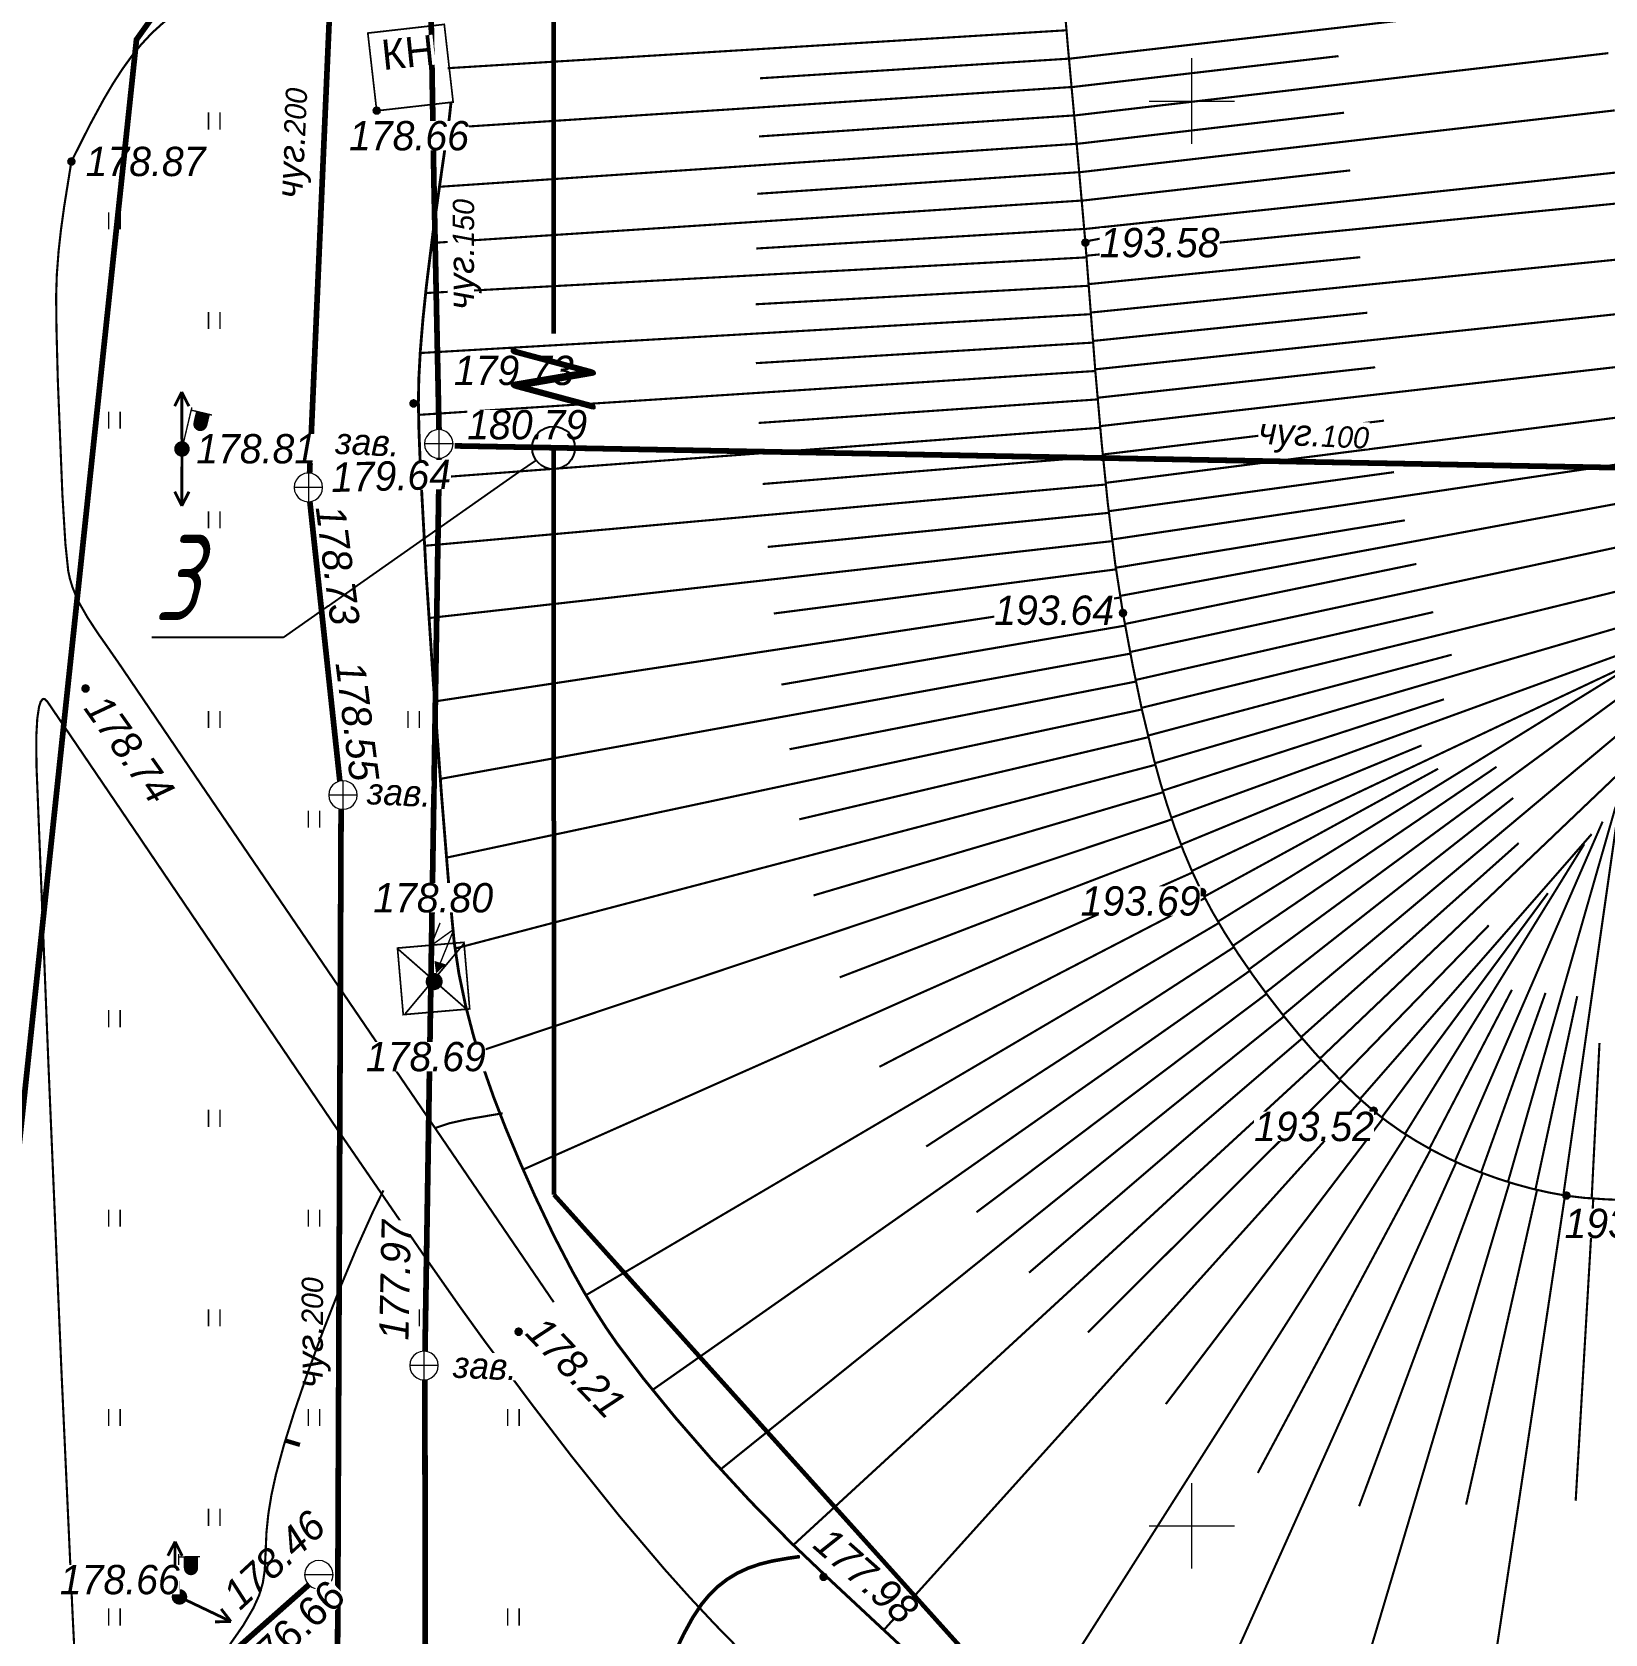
# Model space of a CAD drawing. Header units: millimetres. Extents: x 6735 to 13224, y -12144 to -9633.
# Drawn here: x 10979.7 to 11034.9, y -9849.9 to -9793.6 of the extents above; entities that cross this region are included whole.
import ezdxf
from ezdxf import colors
from ezdxf.entities.mleader import LeaderData, LeaderLine
from ezdxf.enums import TextEntityAlignment as Align
from ezdxf.math import Vec2, Vec3

# ---------------------------------------------------------------- set-up
doc = ezdxf.new("R2010")
doc.units = ezdxf.units.MM
doc.set_wipeout_variables(frame=1)
for name, pattern in [('Cплошная', [0]), ('Cплошная_0.50', [0]), ('Штриховая 1.5-1.5_0.50', [1.5, 0.75, -0.75])]:
    doc.linetypes.add(name, pattern=pattern)
for name, color, linetype, lineweight in [('КаБель силовой (Вновь)', 1, 'Continuous', 60), ('Линия выноска', 137, 'Continuous', 25), ('Строительный', 251, 'Continuous', 13), ('Строительный @ 1', 251, 'Continuous', 13)]:
    doc.layers.add(name, color=color, linetype=linetype, lineweight=lineweight)
doc.styles.add('Simplex', font='simplex.shx', dxfattribs={"width": 0.7, "oblique": 15})
doc.styles.get("Standard").update_dxf_attribs({"font": 'arial.ttf'})
doc.styles.add('БСАМ курсив малоконтрасный (Бм-431)', font='')
doc.styles.get('БСАМ курсив малоконтрасный (Бм-431)').set_extended_font_data('Bm431', italic=True)
doc.linetypes.add('Водопр', pattern='A,5,-1,["В",БСАМ курсив малоконтрасный (Бм-431),S=2,R=0,X=-1.2,Y=-1],-1,10,-2,10,-2,5', length=36)
doc.linetypes.add('Канализ', pattern='A,5,-1,["К",БСАМ курсив малоконтрасный (Бм-431),S=2,R=0,X=-1,Y=-1],-1,10,-2,10,-2,5', length=36)
doc.linetypes.add('КОНТУР', pattern='A,0,-0.5,[133,ltypeshp.shx,S=0.05,R=0,X=-0.5,Y=0],-0.5', length=1)

# ---------------------------------------------------------------- blocks, each defined once
blk = doc.blocks.new('2011 - 401 трава')
at = {"color": 7, "linetype": 'Continuous', "lineweight": 0, "const_width": 0.1, "flags": 128}
for points in [[(0, 0), (0, 1.2)], [(0.8, 0), (0.8, 1.2)]]:
    blk.add_lwpolyline(points, dxfattribs=at)
blk = doc.blocks.new('4031 - 114.4 ЛЭП низкого напряжения')
at = {"color": 7, "linetype": 'Continuous', "lineweight": 0, "const_width": 0.2, "flags": 128}
for points in [[(0.5, 0), (4, 0)], [(4, 0), (3, 0.5)], [(3, -0.5), (4, 0)]]:
    blk.add_lwpolyline(points, dxfattribs=at)
blk = doc.blocks.new('4031 - 114.4 ЛЭП низкого напряжения_MIRROR')
at = {"color": 7, "linetype": 'Continuous', "lineweight": 0, "const_width": 0.2, "flags": 128}
for points in [[(-4, 0), (-3, 0.5)], [(-3, -0.5), (-4, 0)], [(-0.5, 0), (-4, 0)]]:
    blk.add_lwpolyline(points, dxfattribs=at)
blk = doc.blocks.new('33 - 110.1.1 фонарь на жб столб')
at = {"true_color": 0xffffff}
for points in [[(1.3, 2.8), (0.4, 2.8), (0.4, 2), (0.46028, 1.775), (0.625, 1.6103), (0.85, 1.55), (1.075, 1.6103), (1.2397, 1.775), (1.3, 2)], [(0, 0.5), (-0.25, 0.43302), (-0.43302, 0.25002), (-0.5, 0.00002), (-0.43302, -0.24998), (-0.25, -0.433), (-0.00002, -0.5), (0.24998, -0.433), (0.433, -0.25), (0.5, 0), (0.433, 0.25), (0.25, 0.43302)]]:
    blk.add_hatch(color=7, dxfattribs=at).paths.add_polyline_path(points)
at = {"color": 7, "linetype": 'Continuous', "lineweight": 0, "const_width": 0.1, "flags": 128}
for points in [[(0, 0.5), (0, 3)], [(0, 2.8), (1.5, 2.8)], [(0.4, 2.8), (0.4, 2)], [(1.3, 2.8), (1.3, 2)], [(1.3, 2), (1.265746, 1.827792), (1.168198, 1.681802), (1.022208, 1.584254), (0.85, 1.55), (0.677792, 1.584254), (0.531802, 1.681802), (0.434254, 1.827792), (0.4, 2)]]:
    blk.add_lwpolyline(points, dxfattribs=at)
at = {"color": 7, "linetype": 'Continuous', "lineweight": 0, "true_color": 0xffffff, "const_width": 0.02, "flags": 128}
for points in [[(1.3, 2.8), (0.4, 2.8), (0.4, 2), (0.460289, 1.775), (0.625, 1.610289), (0.85, 1.55), (1.075, 1.610289), (1.239711, 1.775), (1.3, 2), (1.3, 2.8)], [(0, 0.5), (-0.25, 0.433013), (-0.433013, 0.25), (-0.5, 0), (-0.433013, -0.25), (-0.25, -0.433013), (0, -0.5), (0.25, -0.433013), (0.433013, -0.25), (0.5, 0), (0.433013, 0.25), (0.25, 0.433013), (0, 0.5)]]:
    blk.add_lwpolyline(points, close=True, dxfattribs=at)
at = {"color": 7, "linetype": 'Continuous', "lineweight": 0, "const_width": 0.1, "flags": 128}
for points in [[(0, 0.5), (0.191342, 0.46194), (0.353553, 0.353553), (0.46194, 0.191342), (0.5, 0), (0.46194, -0.191342), (0.353553, -0.353553), (0.191342, -0.46194), (0, -0.5), (-0.191342, -0.46194), (-0.353553, -0.353553), (-0.46194, -0.191342), (-0.5, 0), (-0.46194, 0.191342), (-0.353553, 0.353553), (-0.191342, 0.46194), (0, 0.5)], [(0.086189, -0.05071), (0.096802, 0.025087), (0.05071, 0.086189), (-0.025087, 0.096802), (-0.086189, 0.05071), (-0.096802, -0.025087), (-0.05071, -0.086189), (0.025087, -0.096802), (0.086189, -0.05071)]]:
    blk.add_lwpolyline(points, close=True, dxfattribs=at)
blk = doc.blocks.new('29 - 109.1.2 молниеводы на столбах метал')
for points in [[(0.5, 1.35), (-0.3, 1.4), (0, 0.6)], [(-0.00002, 0.6), (-0.27884, 0.53128), (-0.4938, 0.34084), (-0.59564, 0.07234), (-0.56102, -0.21276), (-0.39788, -0.4491), (-0.1436, -0.58256), (0.14358, -0.58256), (0.39786, -0.4491), (0.561, -0.21276), (0.59562, 0.07234), (0.49378, 0.34084), (0.27882, 0.53128)]]:
    blk.add_hatch(color=7).paths.add_polyline_path(points)
at = {"color": 7, "linetype": 'Continuous', "lineweight": 0, "const_width": 0.1, "flags": 128}
for points in [[(-0.8, 2.4), (-0.55, 4.1)], [(0.5, 3.9), (-0.8, 2.4)], [(0.117261, 1.373921), (0.5, 3.9)]]:
    blk.add_lwpolyline(points, dxfattribs=at)
at = {"color": 7, "linetype": 'Continuous', "lineweight": 0, "const_width": 0.02, "flags": 128}
for points in [[(0.5, 1.35), (-0.3, 1.4), (0, 0.6), (0.5, 1.35)], [(0, 0.6), (-0.278834, 0.531274), (-0.49379, 0.340839), (-0.595625, 0.072322), (-0.56101, -0.212763), (-0.397874, -0.449106), (-0.143589, -0.582565), (0.143589, -0.582565), (0.397874, -0.449106), (0.56101, -0.212763), (0.595625, 0.072322), (0.49379, 0.340839), (0.278834, 0.531274), (0, 0.6)]]:
    blk.add_lwpolyline(points, close=True, dxfattribs=at)
blk = doc.blocks.new('118 - 330 отм высот')
blk.add_hatch(color=7).paths.add_polyline_path([(0.098, 0.12), (0.002, 0.155), (-0.095, 0.121), (-0.146, 0.032), (-0.129, -0.069), (-0.05, -0.135), (0.052, -0.136), (0.131, -0.07), (0.149, 0.031)])
at = {"color": 7, "linetype": 'Continuous', "lineweight": 0, "const_width": 0.01, "flags": 128}
blk.add_lwpolyline([(0.098, 0.12), (0.002, 0.155), (-0.095, 0.121), (-0.146, 0.032), (-0.129, -0.069), (-0.05, -0.135), (0.052, -0.136), (0.131, -0.07), (0.149, 0.031), (0.098, 0.12)], close=True, dxfattribs=at)
blk = doc.blocks.new('Крест')
at = {"color": 0, "linetype": 'Continuous', "lineweight": 0, "flags": 128}
for points in [[(0, -1), (0, 1)], [(-1, 0), (1, 0)]]:
    blk.add_lwpolyline(points, dxfattribs=at)
blk = doc.blocks.new('Люк Водопровод')
at = {"color": 0, "linetype": 'Continuous', "lineweight": -2}
blk.add_wipeout([(0.502, 0.001), (0.485, 0.131), (0.435, 0.251), (0.356, 0.355), (0.252, 0.434), (0.132, 0.484), (0.002, 0.501), (-0.127, 0.484), (-0.248, 0.434), (-0.351, 0.355), (-0.431, 0.251), (-0.48, 0.131), (-0.498, 0.001), (-0.48, -0.128), (-0.431, -0.249), (-0.351, -0.352), (-0.248, -0.432), (-0.127, -0.482), (0.002, -0.499), (0.132, -0.482), (0.252, -0.432), (0.356, -0.352), (0.435, -0.249), (0.485, -0.128)], dxfattribs=at)
blk.add_line((0.502, 0.001), (-0.498, 0.001), dxfattribs=at)
at = {"color": 0, "linetype": 'Continuous', "lineweight": -2, "flags": 128}
blk.add_lwpolyline([(0.502, 0.001), (0.485, 0.131), (0.435, 0.251), (0.356, 0.355), (0.252, 0.434), (0.132, 0.484), (0.002, 0.501), (-0.127, 0.484), (-0.248, 0.434), (-0.351, 0.355), (-0.431, 0.251), (-0.48, 0.131), (-0.498, 0.001), (-0.48, -0.128), (-0.431, -0.249), (-0.351, -0.352), (-0.248, -0.432), (-0.127, -0.482), (0.002, -0.499), (0.132, -0.482), (0.252, -0.432), (0.356, -0.352), (0.435, -0.249), (0.485, -0.128)], close=True, dxfattribs=at)
blk = doc.blocks.new('Люк Канализация')
at = {"color": 0, "linetype": 'Continuous', "lineweight": -2}
blk.add_wipeout([(0.498, -0.001), (0.48, 0.128), (0.431, 0.249), (0.351, 0.352), (0.248, 0.432), (0.127, 0.482), (-0.002, 0.499), (-0.132, 0.482), (-0.252, 0.432), (-0.356, 0.352), (-0.435, 0.249), (-0.485, 0.128), (-0.502, -0.001), (-0.485, -0.131), (-0.435, -0.251), (-0.356, -0.355), (-0.252, -0.434), (-0.132, -0.484), (-0.002, -0.501), (0.127, -0.484), (0.248, -0.434), (0.351, -0.355), (0.431, -0.251), (0.48, -0.131)], dxfattribs=at)
for p, q in [((-0.002, 0.499), (-0.002, -0.501)), ((0.498, -0.001), (-0.502, -0.001))]:
    blk.add_line(p, q, dxfattribs=at)
at = {"color": 0, "linetype": 'Continuous', "lineweight": -2, "flags": 128}
blk.add_lwpolyline([(0.498, -0.001), (0.48, 0.128), (0.431, 0.249), (0.351, 0.352), (0.248, 0.432), (0.127, 0.482), (-0.002, 0.499), (-0.132, 0.482), (-0.252, 0.432), (-0.356, 0.352), (-0.435, 0.249), (-0.485, 0.128), (-0.502, -0.001), (-0.485, -0.131), (-0.435, -0.251), (-0.356, -0.355), (-0.252, -0.434), (-0.132, -0.484), (-0.002, -0.501), (0.127, -0.484), (0.248, -0.434), (0.351, -0.355), (0.431, -0.251), (0.48, -0.131)], close=True, dxfattribs=at)
blk = doc.blocks.new('_DotBlank')
at = {"color": 0, "linetype": 'ByBlock', "lineweight": -2}
blk.add_line((-0.5, 0), (-1, 0), dxfattribs=at)
blk.add_circle((0, 0), 0.5, dxfattribs=at)

msp = doc.modelspace()

# ---------------------------------------------------------------- linework, layer by layer
at = {"layer": 'КаБель силовой (Вновь)'}
msp.add_line((10997.98442, -9773.22212), (10997.98442, -9804.22212), dxfattribs=at)
at = {"layer": 'Строительный', "linetype": 'Канализ', "const_width": 0.2, "flags": 128}
for points in [[(10990.56732, -9863.77001), (10990.39039, -9854.46195), (10990.53151, -9820.35648), (10989.39686, -9809.77575), (10990.85754, -9776.04321), (10990.18316, -9731.20146), (10990.75974, -9703.13613)], [(10993.50868, -9863.78536), (10993.46715, -9840.33891), (10993.97918, -9808.24951), (10993.78708, -9798.97768), (10993.01342, -9752.90366), (10992.98442, -9703.6535)]]:
    msp.add_lwpolyline(points, dxfattribs=at)
at = {"layer": 'Строительный', "color": 7, "linetype": 'Cплошная_0.50', "lineweight": 0, "flags": 128}
for points, const_width in [([(11016.63881, -9800.99473), (11016.64217, -9801.0393), (11016.65548, -9801.21692), (11016.99574, -9805.5997), (11017.21239, -9808.06116), (11017.42501, -9810.154), (11017.68768, -9812.29715), (11017.95958, -9814.03787), (11018.30452, -9815.88365), (11018.62507, -9817.42279), (11019.05293, -9819.19389), (11019.27658, -9820.00208), (11019.50871, -9820.76611), (11019.79223, -9821.60793), (11020.09005, -9822.3979), (11020.4032, -9823.13878), (11020.73242, -9823.83231), (11021.10075, -9824.52341), (11021.52461, -9825.24418), (11022.00042, -9825.9885), (11022.52287, -9826.74801), (11023.03458, -9827.44603), (11023.57277, -9828.13937), (11024.12956, -9828.81785), (11024.69512, -9829.46948), (11025.23858, -9830.06068), (11025.76977, -9830.60407), (11026.27819, -9831.08891), (11026.75378, -9831.50562), (11027.21879, -9831.87205), (11027.7155, -9832.22319), (11028.24147, -9832.55735), (11028.79386, -9832.87271), (11029.34937, -9833.15768), (11029.92332, -9833.42177), (11030.51225, -9833.66339), (11031.11238, -9833.88097), (11031.71284, -9834.07106), (11032.31641, -9834.23501), (11032.9191, -9834.37172), (11033.51689, -9834.48029), (11034.13675, -9834.5549), (11034.92445, -9834.60857), (11035.88348, -9834.64155), (11037.02279, -9834.65417), (11038.99859, -9834.63724), (11041.60608, -9834.5764), (11042.45825, -9834.55248), (11045.51524, -9834.48227), (11048.50324, -9834.43271), (11049.96498, -9834.39779), (11051.49105, -9834.36141), (11054.47909, -9834.31281), (11059.55221, -9834.30481), (11060.78344, -9834.30503), (11066.79511, -9834.30322), (11073.208, -9834.27431), (11074.58142, -9834.25987), (11078.20692, -9834.21903), (11083.2054, -9834.1275), (11085.79655, -9834.04925), (11088.19989, -9833.94979), (11093.97711, -9833.65152), (11097.29386, -9833.45005), (11100.09024, -9833.25089), (11102.79388, -9833.01092), (11103.84175, -9832.89304), (11104.68547, -9832.77674), (11106.30681, -9832.48462), (11107.93607, -9832.11281), (11109.55926, -9831.66334), (11111.13088, -9831.14761), (11111.90912, -9830.85985), (11112.66353, -9830.55809), (11113.39116, -9830.2435), (11114.08938, -9829.91723), (11114.79309, -9829.56275), (11115.50898, -9829.17745), (11116.22782, -9828.7663), (11116.94054, -9828.33448), (11117.66019, -9827.87293), (11118.35527, -9827.40063), (11119.01781, -9826.92301), (11119.64119, -9826.44485), (11120.25894, -9825.93709), (11120.81958, -9825.43836), (11121.31854, -9824.95274), (11121.75253, -9824.48344), (11122.13496, -9824.01228), (11122.5002, -9823.4971), (11122.84936, -9822.93638), (11123.18401, -9822.3276), (11123.4558, -9821.77545), (11123.72031, -9821.18346), (11123.97955, -9820.54717), (11124.23721, -9819.85754), (11124.61569, -9818.74393), (11125.06154, -9817.31261), (11125.45459, -9815.89349), (11125.8784, -9814.13183), (11126.29929, -9812.17187), (11126.69374, -9810.12718), (11127.05277, -9808.02648), (11127.33383, -9806.09754), (11127.57481, -9803.96396), (11127.85043, -9800.97563), (11128.35359, -9794.59317), (11128.57292, -9791.60384), (11128.75706, -9789.09749), (11128.89408, -9787.44355), (11129.1192, -9785.02595), (11129.18573, -9784.3252), (11129.4356, -9781.5545), (11129.58131, -9779.55047), (11129.6358, -9778.42456), (11129.6541, -9777.47865), (11129.63647, -9776.69827), (11129.58274, -9776.07697), (11129.48409, -9775.49696), (11129.33986, -9774.90312), (11129.15064, -9774.29781), (11128.91735, -9773.68401), (11128.6639, -9773.11264), (11128.37538, -9772.54011), (11128.05358, -9771.96997), (11127.70089, -9771.40646), (11127.34358, -9770.88668), (11126.96446, -9770.38115), (11126.56691, -9769.89439), (11126.15493, -9769.4313), (11125.74438, -9769.01608), (11125.28816, -9768.60495), (11124.78633, -9768.19796), (11124.23894, -9767.79515), (11123.71819, -9767.44326), (11123.16198, -9767.09463), (11122.57026, -9766.74923), (11121.94285, -9766.40695), (11120.79276, -9765.83142), (11119.53392, -9765.26216), (11118.01783, -9764.63498), (11116.38431, -9764.00651), (11114.27561, -9763.26122), (11112.27855, -9762.63067), (11111.13076, -9762.30772), (11110.04944, -9762.03555), (11109.03906, -9761.81527), (11108.10244, -9761.64748), (11107.1285, -9761.51351), (11106.00395, -9761.39433), (11104.72288, -9761.28931), (11103.27371, -9761.1975), (11100.64285, -9761.0782), (11097.34877, -9760.97883), (11094.54995, -9760.91427), (11091.42146, -9760.84074), (11088.39611, -9760.77362), (11084.6591, -9760.71397), (11076.55323, -9760.63208), (11068.68395, -9760.59854), (11060.97946, -9760.60732), (11053.27494, -9760.66417), (11049.7663, -9760.71937), (11047.0109, -9760.79028), (11045.17435, -9760.84837), (11041.67495, -9760.96465), (11038.75473, -9761.09683), (11036.34349, -9761.25587), (11035.0258, -9761.3733), (11033.84087, -9761.50582), (11032.78047, -9761.65435), (11031.84017, -9761.81953), (11031.39078, -9761.90782), (11029.35836, -9762.31757), (11027.85557, -9762.65797), (11026.74027, -9762.9485), (11025.73077, -9763.25123), (11024.80724, -9763.57215), (11023.96138, -9763.91421), (11023.02386, -9764.3648), (11022.59329, -9764.60427), (11022.18741, -9764.85361), (11021.80567, -9765.11315), (11021.44787, -9765.38307), (11021.11371, -9765.66357), (11020.80299, -9765.95484), (11020.17778, -9766.63326), (11019.55331, -9767.42654), (11018.93763, -9768.3245), (11018.33996, -9769.31369), (11017.78578, -9770.34679), (11017.26645, -9771.43453), (11016.79049, -9772.55906), (11016.36567, -9773.70204), (11015.98749, -9774.88343), (11015.67709, -9776.04658), (11015.439, -9777.17433), (11015.27622, -9778.25254), (11015.22652, -9778.78571), (11015.19291, -9779.41138), (11015.17396, -9780.94092), (11015.2193, -9782.84323), (11015.32911, -9785.12531), (11015.60294, -9789.12206), (11016.02888, -9794.16683), (11016.28193, -9796.94322), (11016.63749, -9800.9774)], 0.075), ([(11020.42677, -9766.34919), (11019.89508, -9766.97801), (11019.36651, -9767.68658), (11018.84623, -9768.46801), (11018.33996, -9769.31369), (11017.78578, -9770.34679), (11017.26645, -9771.43453), (11016.79049, -9772.55906), (11016.36567, -9773.70204), (11015.98749, -9774.88343), (11015.67709, -9776.04658), (11015.439, -9777.17433), (11015.27622, -9778.25254), (11015.22652, -9778.78571), (11015.19291, -9779.41138), (11015.17396, -9780.94092), (11015.2193, -9782.84323), (11015.32911, -9785.12531), (11015.60294, -9789.12206), (11016.02888, -9794.16683), (11016.28193, -9796.94322), (11016.64217, -9801.0393), (11016.65548, -9801.21692), (11016.99574, -9805.5997), (11017.21239, -9808.06116), (11017.42501, -9810.154), (11017.68768, -9812.29715), (11017.95958, -9814.03787), (11018.30452, -9815.88365), (11018.62507, -9817.42279), (11019.05293, -9819.19389), (11019.27658, -9820.00208), (11019.50871, -9820.76611), (11019.79223, -9821.60793), (11020.09005, -9822.3979), (11020.4032, -9823.13878), (11020.73242, -9823.83231), (11021.10075, -9824.52341), (11021.52461, -9825.24418), (11022.00042, -9825.9885), (11022.52287, -9826.74801), (11023.03458, -9827.44603), (11023.57277, -9828.13937), (11024.12956, -9828.81785), (11024.69512, -9829.46948), (11025.23858, -9830.06068), (11025.76977, -9830.60407), (11026.27819, -9831.08891), (11026.75378, -9831.50562), (11027.21879, -9831.87205), (11027.7155, -9832.22319), (11028.24147, -9832.55735), (11028.79386, -9832.87271), (11029.34937, -9833.15768), (11029.92332, -9833.42177), (11030.51225, -9833.66339), (11031.11238, -9833.88097), (11031.71284, -9834.07106), (11032.31641, -9834.23501), (11032.9191, -9834.37172), (11033.51689, -9834.48029), (11034.13675, -9834.5549), (11034.92445, -9834.60857), (11035.88348, -9834.64155), (11037.02279, -9834.65417), (11037.42996, -9834.65394)], 0.075), ([(10992.49369, -9825.79488), (10994.95725, -9827.95681)], 0.06), ([(10994.85773, -9825.61247), (10992.77869, -9828.09574)], 0.06)]:
    msp.add_lwpolyline(points, dxfattribs=dict(at, const_width=const_width))
at = {"layer": 'Строительный', "color": 7, "linetype": 'Штриховая 1.5-1.5_0.50', "lineweight": 0, "ltscale": 2, "const_width": 0.075, "flags": 128}
for points in [[(10993.68916, -9791.6075), (10991.76616, -9791.66487), (10990.39535, -9791.72856), (10988.77059, -9791.85869), (10988.07097, -9791.94423), (10987.43387, -9792.04484), (10986.75127, -9792.18504), (10986.14334, -9792.34887), (10985.60607, -9792.53743), (10985.13705, -9792.75158), (10984.70928, -9793.00527), (10984.29592, -9793.31263), (10983.8951, -9793.67504), (10983.50417, -9794.09488), (10983.18014, -9794.49566), (10982.85803, -9794.94314), (10982.53435, -9795.44207), (10982.20253, -9796.00257), (10981.71177, -9796.91002), (10981.06651, -9798.19245)], [(10981.06651, -9798.19245), (10980.81476, -9799.76487), (10980.70073, -9800.595), (10980.61832, -9801.33918), (10980.5567, -9802.15385), (10980.53254, -9802.91728), (10980.5451, -9804.08249), (10980.59114, -9805.85273), (10980.75212, -9809.87763), (10980.85799, -9811.60815), (10980.95719, -9812.56171), (10981.01817, -9812.84051), (10981.10581, -9813.12422), (10981.22071, -9813.41485), (10981.36424, -9813.71584), (10981.6471, -9814.21174), (10982.03401, -9814.79624), (10982.3037, -9815.1794), (10982.76245, -9815.84063), (10985.40139, -9819.73265), (10990.96408, -9827.90425), (10997.98866, -9838.21565)]]:
    msp.add_lwpolyline(points, dxfattribs=at)
at = {"layer": 'Строительный', "color": 7, "linetype": 'Cплошная', "lineweight": 0, "const_width": 0.075, "flags": 128}
for points in [[(11016.06621, -9794.58152), (11034.79516, -9792.4239)], [(11015.97665, -9793.58175), (10994.2671, -9794.9124)], [(11016.15667, -9795.57742), (11025.5225, -9794.48861)], [(11016.24793, -9796.57324), (11034.98862, -9794.38426)], [(11016.06587, -9794.57777), (11005.22997, -9795.26653)], [(11016.15633, -9795.57367), (10994.27956, -9797.00474)], [(11016.24758, -9796.56949), (11005.18795, -9797.30798)], [(11016.33941, -9797.56905), (11025.71833, -9796.47453)], [(11016.43036, -9798.56491), (11035.21591, -9796.39286)], [(11016.33907, -9797.5653), (10993.97842, -9799.07425)], [(11016.43002, -9798.56116), (11005.13311, -9799.32064)], [(11016.51949, -9799.56092), (11025.93353, -9798.49853)], [(11016.60433, -9800.55732), (11035.4996, -9798.54837)], [(11016.51916, -9799.55717), (10993.70632, -9801.04686)], [(11016.67621, -9801.49333), (11035.65928, -9799.62384)], [(11016.60403, -9800.55356), (11005.09992, -9801.23981)], [(11016.63881, -9800.99473), (11019.18434, -9800.50355)], [(11016.63749, -9800.9774), (11016.73502, -9800.97617)], [(11016.63749, -9800.9774), (11016.65609, -9800.98396)], [(11016.63749, -9800.9774), (11016.65351, -9800.98004)], [(11016.63881, -9800.99473), (11016.68448, -9800.97681)], [(11016.63881, -9800.99473), (11016.65212, -9800.98256)], [(11016.63881, -9800.99473), (11016.64967, -9800.98796)], [(11016.68051, -9801.55063), (10993.49462, -9802.80392)], [(11016.75127, -9802.49051), (11026.28374, -9801.54515)], [(11016.82742, -9803.48761), (11035.98291, -9801.5594)], [(11016.75561, -9802.54781), (11005.07251, -9803.19734)], [(11016.9054, -9804.48456), (11026.53285, -9803.49387)], [(11016.98596, -9805.48131), (11036.34923, -9803.43053)], [(11016.83184, -9803.5449), (10993.30453, -9804.90775)], [(11016.90995, -9804.54184), (11005.08037, -9805.26351)], [(11016.99068, -9805.53858), (10993.24682, -9807.07829)], [(11017.06988, -9806.47778), (11026.81016, -9805.40884)], [(11017.15803, -9807.47389), (11036.76459, -9805.22855)], [(11017.07483, -9806.53503), (11005.17773, -9807.36204)], [(11017.25139, -9808.46952), (11027.12167, -9807.28094)], [(11017.35121, -9809.46452), (11037.23216, -9806.92514)], [(11017.16324, -9807.53111), (10993.33009, -9809.32151)], [(11017.25694, -9808.52671), (11005.32316, -9809.50361)], [(11017.57696, -9811.45171), (11037.74124, -9808.45513)], [(11017.45903, -9810.45869), (11027.47123, -9809.08813)], [(11017.35717, -9809.52168), (10993.4565, -9811.67308)], [(11017.85651, -9813.43197), (11038.22263, -9809.65207)], [(11017.46551, -9810.51579), (11005.49825, -9811.71291)], [(11017.70795, -9812.44308), (11027.85157, -9810.77857)], [(11018.21093, -9815.40026), (11038.87553, -9810.95508)], [(11017.5841, -9811.50872), (10993.61341, -9814.20871)], [(11017.71596, -9812.49998), (11005.71079, -9814.04932)], [(11018.02807, -9814.41712), (11028.25313, -9812.30987)], [(11018.61114, -9817.35974), (11039.7172, -9812.18831)], [(11017.86572, -9813.48869), (10993.8118, -9817.1351)], [(11019.08203, -9819.30334), (11040.3113, -9813.08904)], [(11021.29396, -9824.86005), (11040.31177, -9813.09824)], [(11022.37683, -9826.54092), (11040.10963, -9813.52209)], [(11018.40409, -9816.38142), (11028.84685, -9814.00001)], [(11023.57485, -9828.14198), (11040.36178, -9814.08394)], [(11018.03836, -9814.47365), (11005.97809, -9816.54307)], [(11019.65713, -9821.21851), (11037.95918, -9814.55324)], [(11018.22172, -9815.4567), (10994.0098, -9819.85239)], [(11018.8358, -9818.33416), (11029.49235, -9815.49539)], [(11020.37841, -9823.08317), (11035.59393, -9815.89946)], [(11018.41557, -9816.43772), (11006.26381, -9818.81182)], [(11018.62353, -9817.41584), (10994.22639, -9822.61706)], [(11019.35418, -9820.26556), (11029.22294, -9817.05919)], [(11024.87105, -9829.66464), (11037.47306, -9817.64752)], [(11018.84933, -9818.39), (11006.60325, -9821.27212)], [(11019.99642, -9822.15912), (11028.43603, -9818.67879)], [(11019.09692, -9819.35884), (10994.52592, -9825.80702)], [(11020.8103, -9823.98493), (11029.01694, -9819.49655)], [(11021.81882, -9825.71115), (11031.06649, -9819.42827)], [(11019.3707, -9820.32059), (11007.10594, -9823.94226)], [(11022.96312, -9827.35097), (11031.65252, -9820.52178)], [(11031.46775, -9833.99675), (11035.24427, -9820.8296)], [(11033.41102, -9834.46306), (11035.38065, -9820.67361)], [(11019.67558, -9821.27293), (10995.34055, -9829.42937)], [(11029.6029, -9833.27797), (11034.78809, -9821.35135)], [(11026.27611, -9831.08701), (11034.40357, -9821.79115)], [(11020.01715, -9822.21271), (11008.02447, -9826.81624)], [(11024.21076, -9828.91369), (11031.84512, -9822.10512)], [(11027.85261, -9832.31378), (11034.14321, -9822.14263)], [(11020.4018, -9823.13565), (10996.91534, -9833.56233)], [(11020.83677, -9824.03593), (11009.41475, -9829.95765)], [(11027.03797, -9831.73431), (11032.86843, -9823.86351)], [(11021.3231, -9824.90958), (10999.11818, -9837.97201)], [(11025.55778, -9830.39147), (11030.79489, -9824.99216)], [(11021.85004, -9825.75939), (11011.05831, -9832.7526)], [(11022.40979, -9826.58799), (11001.45687, -9841.29585)], [(11022.9976, -9827.39693), (11012.82229, -9835.06015)], [(11028.71046, -9832.82723), (11031.60613, -9827.25302)], [(11030.5236, -9833.66777), (11032.78462, -9827.36227)], [(11032.43141, -9834.26318), (11033.89709, -9827.47863)], [(11023.61074, -9828.18685), (11003.84706, -9844.08139)], [(11024.24803, -9828.95743), (11014.66524, -9837.18264)], [(11034.40414, -9834.57686), (11034.67853, -9829.12253)], [(11024.90976, -9829.70711), (11006.39414, -9846.73929)], [(11025.59813, -9830.43238), (11016.72757, -9839.27781)], [(11026.31854, -9831.12576), (11009.56796, -9849.72396)], [(11027.08342, -9831.76947), (11019.46333, -9841.79247)], [(11027.90083, -9832.34503), (11014.23548, -9853.84605)], [(11028.76087, -9832.85481), (11022.69014, -9844.20944)], [(11029.65509, -9833.30201), (11019.13502, -9856.76947)], [(11030.57726, -9833.68832), (11026.24491, -9845.37797)], [(11031.52263, -9834.01378), (11024.73738, -9856.82576)], [(11032.4873, -9834.27652), (11029.99959, -9845.31935)], [(11033.46772, -9834.4724), (11030.23492, -9855.92902)], [(11034.46145, -9834.58101), (11033.84322, -9845.18677)]]:
    msp.add_lwpolyline(points, dxfattribs=at)
at = {"layer": 'Строительный', "color": 7, "linetype": 'Cплошная_0.50', "lineweight": 0, "const_width": 0.06, "flags": 128}
for points in [[(10991.46751, -9793.68082), (10991.7783, -9796.40751), (10994.46083, -9796.10175), (10994.15003, -9793.37506), (10991.46751, -9793.68082)], [(10992.50866, -9825.78983), (10992.7099, -9828.1256), (10995.04117, -9827.92475), (10994.83993, -9825.58897), (10992.50866, -9825.78983)]]:
    msp.add_lwpolyline(points, close=True, dxfattribs=at)
at = {"layer": 'Строительный', "color": 7, "linetype": 'КОНТУР', "lineweight": 0, "ltscale": 2, "const_width": 0.1, "flags": 128}
msp.add_lwpolyline([(10994.38701, -9796.11016), (10994.32644, -9796.66392), (10994.1306, -9798.03093), (10994.07119, -9798.43604), (10993.75293, -9800.69318), (10993.52424, -9802.53756), (10993.39812, -9803.75278), (10993.30914, -9804.83987), (10993.25693, -9805.80344), (10993.24145, -9806.64463), (10993.26097, -9807.62729), (10993.31348, -9808.96629), (10993.51404, -9812.63471), (10993.76422, -9816.45419), (10994.0576, -9820.48186), (10994.31773, -9823.70446), (10994.49974, -9825.59947), (10994.66386, -9826.68894), (10994.89859, -9827.81297), (10995.1783, -9828.8832), (10995.51953, -9829.98874), (10995.88325, -9831.02548), (10996.30099, -9832.1016), (10996.80787, -9833.31432), (10997.32292, -9834.47485), (10997.98856, -9835.87098), (10998.65183, -9837.14609), (10999.04569, -9837.84753), (10999.43638, -9838.50122), (10999.82329, -9839.10615), (11000.20597, -9839.66163), (11001.13424, -9840.89098), (11002.26025, -9842.26944), (11003.53808, -9843.73858), (11004.87769, -9845.19281), (11006.30172, -9846.64816), (11007.6587, -9847.94104), (11009.06018, -9849.24729), (11010.99007, -9851.04375), (11012.11343, -9852.05558), (11013.13485, -9852.94071), (11014.08573, -9853.72628), (11014.9748, -9854.41939), (11016.05799, -9855.19661), (11017.05221, -9855.82778), (11017.51735, -9856.08947), (11017.96148, -9856.31541), (11018.38483, -9856.50571), (11018.78756, -9856.66045), (11019.18774, -9856.78402), (11019.61634, -9856.88531), (11020.0737, -9856.96441), (11020.56033, -9857.0214), (11021.07649, -9857.05635), (11021.62348, -9857.06937), (11022.20252, -9857.0605), (11022.81566, -9857.0297), (11023.72307, -9856.95091), (11024.71555, -9856.82879), (11025.80829, -9856.66213), (11027.14406, -9856.42919), (11027.61821, -9856.34275), (11029.42486, -9856.02993), (11030.01683, -9855.95107), (11030.49399, -9855.91038), (11032.92941, -9855.80316), (11035.36631, -9855.72634), (11037.80395, -9855.6647)], dxfattribs=at)
at = {"layer": 'Строительный', "color": 7, "linetype": 'Штриховая 1.5-1.5_0.50', "lineweight": 0, "ltscale": 2, "const_width": 0.075, "flags": 128}
msp.add_lwpolyline([(11017.84801, -9860.70745), (11017.94316, -9860.62199), (11018.01284, -9860.52934), (11018.0571, -9860.42942), (11018.07599, -9860.32212), (11018.06954, -9860.20737), (11018.03774, -9860.085), (11017.89789, -9859.81681), (11017.65648, -9859.5169), (11017.31144, -9859.18234), (11016.85979, -9858.81017), (11016.2953, -9858.39524), (11015.59443, -9857.92131), (11014.74154, -9857.37871), (11012.23362, -9855.87116), (11010.69899, -9854.95821), (11008.86436, -9853.82898), (11007.43846, -9852.88496), (11006.83151, -9852.45122), (11006.29249, -9852.04071), (11005.81786, -9851.65072), (11005.40562, -9851.27961), (11004.53192, -9850.42908), (11003.65449, -9849.5323), (11002.77039, -9848.58626), (11001.87544, -9847.5865), (11000.28973, -9845.71713), (10998.60968, -9843.61526), (10997.19701, -9841.77027), (10995.51639, -9839.51312), (10994.68966, -9838.3653), (10993.54502, -9836.73257), (10990.29086, -9831.99628), (10983.69098, -9822.25138), (10983.375, -9821.78312), (10980.21873, -9817.13127), (10980.1315, -9817.05386), (10980.09181, -9817.04607), (10980.05476, -9817.0589), (10979.98875, -9817.1464), (10979.93376, -9817.31595), (10979.87076, -9817.74191), (10979.83711, -9818.35274), (10979.84281, -9819.39551), (10980.26687, -9829.98077), (10980.71964, -9840.6461), (10981.11479, -9849.27799), (10981.35035, -9853.95904), (10981.5495, -9857.46549), (10981.71116, -9859.77846), (10981.77775, -9860.48487), (10981.83479, -9860.89042), (10981.90589, -9861.1509), (10982.01028, -9861.40075), (10982.14789, -9861.6398), (10982.31861, -9861.86786), (10982.52233, -9862.08476), (10982.75882, -9862.29026), (10983.02781, -9862.4841), (10983.32893, -9862.66602), (10983.89779, -9862.94066), (10984.55054, -9863.18024), (10985.28273, -9863.3831), (10986.08621, -9863.54693), (10986.77383, -9863.64845), (10987.48907, -9863.72176), (10988.21801, -9863.76538), (10988.93524, -9863.77774), (10990.08545, -9863.73824), (10992.04546, -9863.6335), (10997.11802, -9863.2995), (11000.72096, -9863.02556), (11004.15387, -9862.73573), (11007.28348, -9862.44132), (11010.05624, -9862.14746), (11013.12454, -9861.76479), (11014.38502, -9861.57809), (11015.45855, -9861.39511), (11016.3424, -9861.21636), (11017.03586, -9861.04201), (11017.53792, -9860.8723), (11017.71699, -9860.78926), (11017.84801, -9860.70745)], close=True, dxfattribs=at)
at = {"layer": 'Строительный', "color": 34, "linetype": 'Cплошная_0.50', "lineweight": 0, "true_color": 0xa55200, "flags": 128}
for points, const_width, elevation in [([(10993.81369, -9832.11913), (10993.86742, -9832.09158), (10994.34189, -9831.93478), (10994.94866, -9831.80018), (10995.94935, -9831.62967), (10996.19902, -9831.58682)], 0.075, 178.5), ([(10998.92092, -9857.37965), (10999.45378, -9856.43494), (10999.9395, -9855.52731), (11000.35907, -9854.69683), (11000.77328, -9853.82989), (11001.68975, -9851.76415), (11002.19089, -9850.61927), (11002.54204, -9849.87893), (11002.86492, -9849.28662), (11003.17584, -9848.81754), (11003.45193, -9848.48432), (11003.75339, -9848.19144), (11004.08089, -9847.93825), (11004.43589, -9847.72359), (11004.81205, -9847.54951), (11005.22226, -9847.40842), (11005.67001, -9847.29789), (11006.227, -9847.20021), (11006.62663, -9847.14376)], 0.125, 178)]:
    msp.add_lwpolyline(points, dxfattribs=dict(at, const_width=const_width, elevation=elevation))
at = {"layer": 'Строительный', "color": 34, "linetype": 'Continuous', "lineweight": 0, "true_color": 0xa55200, "const_width": 0.15, "flags": 128}
msp.add_lwpolyline([(10988.57131, -9843.07004), (10989.08623, -9843.22417)], dxfattribs=at)
at = {"layer": 'Строительный', "linetype": 'Водопр', "const_width": 0.2, "flags": 128}
msp.add_lwpolyline([(10976.21118, -9859.80212), (10989.80916, -9847.7699)], dxfattribs=at)

# ---------------------------------------------------------------- block references
at = {"layer": 'Строительный', "color": 136, "true_color": 0x008080, "xscale": 1.5, "yscale": 1.5}
for p in [(11020.37739, -9796.06555), (11020.37739, -9846.06555)]:
    msp.add_blockref('Крест', p, dxfattribs=at)
at = {"layer": 'Строительный', "color": 7, "xscale": 0.5, "yscale": 0.5}
for p in [(10985.87739, -9797.06555), (10982.37739, -9800.56555), (10985.87739, -9804.06555), (10982.37739, -9807.56555), (10985.87739, -9811.06555), (10985.87739, -9818.06555), (10992.87739, -9818.06555), (10989.37739, -9821.56555), (10982.37739, -9828.56555), (10985.87739, -9832.06555), (10982.37739, -9835.56555), (10989.37739, -9835.56555), (10985.87739, -9839.06555), (10992.87739, -9839.06555), (10982.37739, -9842.56555), (10989.37739, -9842.56555), (10996.37739, -9842.56555), (10985.87739, -9846.06555), (10982.37739, -9849.56555), (10996.37739, -9849.56555)]:
    msp.add_blockref('2011 - 401 трава', p, dxfattribs=at)
at = {"layer": 'Строительный', "color": 7}
for p in [(10991.7783, -9796.40751, 178.658), (10981.06651, -9798.19245, 178.874), (11016.64217, -9801.0393, 193.584), (10993.06994, -9806.68238, 179.734), (11017.95958, -9814.03787, 193.64), (10981.56264, -9816.68685, 178.738), (10990.58168, -9820.39718, 178.546), (11020.73242, -9823.83231, 193.693), (11026.75378, -9831.50562, 193.516), (11033.51689, -9834.48029, 193.419), (10996.75682, -9839.25791, 178.205), (10989.82998, -9847.80323, 178.46), (11007.45548, -9847.86218, 177.982)]:
    msp.add_blockref('118 - 330 отм высот', p, dxfattribs=at)
for name, p, xscale, yscale, rotation in [('4031 - 114.4 ЛЭП низкого напряжения_MIRROR', (10984.94698, -9808.27382), 0.5000000000000291, 0.5000000000000291, 270.2324009999917), ('33 - 110.1.1 фонарь на жб столб', (10984.94698, -9808.27382), 0.4999999999998408, 0.4999999999998408, 346.6283499999836), ('4031 - 114.4 ЛЭП низкого напряжения', (10984.94698, -9808.27382), 0.4999999999999337, 0.4999999999999337, 269.8764430000174), ('29 - 109.1.2 молниеводы на столбах метал', (10993.79555, -9826.96445), 0.4999999999998408, 0.4999999999998408, 346.6283499999836), ('4031 - 114.4 ЛЭП низкого напряжения_MIRROR', (10984.70066, -9848.61783), 0.4999999999999337, 0.4999999999999337, 269.8764430000174), ('33 - 110.1.1 фонарь на жб столб', (10984.85906, -9848.55857), 0.4999999999998408, 0.4999999999998408, 1.209259818794679), ('4031 - 114.4 ЛЭП низкого напряжения', (10984.86011, -9848.56134), 0.499999999999808, 0.499999999999808, 334.4645260000023)]:
    msp.add_blockref(name, p, dxfattribs=dict(at, xscale=xscale, yscale=yscale, rotation=rotation))

# ---------------------------------------------------------------- next in the draw order: block references
at = {"layer": 'Строительный @ 1', "linetype": 'Канализ'}
for p in [(10993.95832, -9808.09617), (10989.38312, -9809.62343), (10990.59816, -9820.41767), (10993.44022, -9840.44018)]:
    msp.add_blockref('Люк Канализация', p, dxfattribs=at)
at = {"layer": 'Строительный @ 1', "linetype": 'КОНТУР'}
msp.add_blockref('Люк Водопровод', (10989.74584, -9847.78029), dxfattribs=at)

# ---------------------------------------------------------------- next in the draw order: texts
at = {"layer": 'Строительный', "color": 7, "bg_fill": 3, "box_fill_scale": 1, "bg_fill_color": 256}
for s, insert, char_height, attachment_point, rotation, bg_fill_transparency in [('{\\fP131|c1|b0|i0;\\l\\C0;КН}', (10991.898, -9793.92668), 1.057968, 1, 5.944809, 4267387), ('{\\fBm431|b0|i1|c204|p18;\\C0;чуг.\\H0.81292x;2\\fBm431|b0|i1|c0|p18;00}', (10989.44294, -9799.5114), 0.922597, 7, 87.310834, 0), ('{\\fBm431|b0|i1|c204|p18;\\C0;чуг.\\H0.81292x;15\\fBm431|b0|i1|c0|p18;0}', (10995.46372, -9803.38589), 0.922597, 7, 89.778697, 0), ('{\\fD431|c1|b0|i1;\\l\\C0;178.74}', (10981.88797, -9817.08805), 1.028706, 4, 305.241469, 4263867), ('{\\fD431|c1|b0|i1;\\l\\C0;177.97}', (10992.38464, -9839.55303), 1.028706, 4, 88.762511, 4263582), ('{\\fBm431|b0|i1|c204|p18;\\C0;чуг.\\H0.81292x;2\\fBm431|b0|i1|c0|p18;00}', (10990.16279, -9841.22355), 0.922597, 7, 89.778697, 0), ('{\\fD431|c1|b0|i1;\\l\\C0;178.21}', (10997.3125, -9838.98744), 1.028706, 4, 313.680611, 4263612), ('{\\fD431|c1|b0|i1;\\l\\C0;177.98}', (11007.36825, -9846.42211), 1.028706, 4, 318.564744, 4264727)]:
    msp.add_mtext(s, dxfattribs=dict(at, insert=insert, char_height=char_height, attachment_point=attachment_point, rotation=rotation, bg_fill_transparency=bg_fill_transparency))
at = {"layer": 'Строительный', "color": 7, "char_height": 1.028706, "attachment_point": 4, "bg_fill": 3, "box_fill_scale": 1, "bg_fill_color": 256}
for s, insert, bg_fill_transparency in [('{\\fD431|c1|b0|i1;\\l\\C0;178.66}', (10990.80771, -9797.2883), 4264437), ('{\\fD431|c1|b0|i1;\\l\\C0;178.87}', (10981.56651, -9798.19245), 4263257), ('{\\fD431|c1|b0|i1;\\l\\C0;193.58}', (11017.14217, -9801.0393), 4264862), ('{\\fD431|c1|b0|i1;\\l\\C0;179.73}', (10994.48605, -9805.52569), 4263462), ('{\\fD431|c1|b0|i1;\\l\\C0;180.79}', (10994.95423, -9807.42975), 4264432), ('{\\fD431|c1|b0|i1;\\l\\C0;178.81}', (10985.44698, -9808.27382), 4263377), ('{\\fD431|c1|b0|i1;\\l\\C0;193.64}', (11013.44324, -9813.94056), 4264857), ('{\\fD431|c1|b0|i1;\\l\\C0;178.80}', (10991.65752, -9824.03092), 4263472), ('{\\fD431|c1|b0|i1;\\l\\C0;193.69}', (11016.47468, -9824.14343), 4263857), ('{\\fD431|c1|b0|i1;\\l\\C0;178.69}', (10991.3999, -9829.60501), 4264157), ('{\\fD431|c1|b0|i1;\\l\\C0;193.52}', (11022.55838, -9832.05744), 4263882), ('{\\fD431|c1|b0|i1;\\l\\C0;193.42}', (11033.45072, -9835.46059), 4263967), ('{\\fD431|c1|b0|i1;\\l\\C0;178.66}', (10980.66208, -9847.95878), 4263382)]:
    msp.add_mtext(s, dxfattribs=dict(at, insert=insert, bg_fill_transparency=bg_fill_transparency))

# ---------------------------------------------------------------- next in the draw order: linework, layer by layer
at = {"layer": 'КаБель силовой (Вновь)'}
for p, q in [((10997.98442, -9808.22212), (10997.98944, -9834.43901)), ((10997.98944, -9834.43901), (11018.63616, -9857.40337))]:
    msp.add_line(p, q, dxfattribs=at)

# ---------------------------------------------------------------- next in the draw order: texts
at = {"layer": 'КаБель силовой (Вновь)', "style": 'Simplex', "oblique": 15, "width": 0.7}
msp.add_text('N', height=3, rotation=90, dxfattribs=at).set_placement((10997.98442, -9806.22212), align=Align.MIDDLE_CENTER)
at = {"layer": 'Строительный', "color": 7, "bg_fill": 3, "box_fill_scale": 1, "bg_fill_color": 256}
for s, insert, char_height, attachment_point, rotation, bg_fill_transparency in [('{\\fD431|c1|b0|i1;\\l\\C0;179.64}', (10990.17722, -9809.28069), 1.028706, 4, 1.527326, 4264367), ('{\\fD431|c1|b0|i1;\\l\\C0;178.73}', (10990.13915, -9810.26989), 1.028706, 4, 277.358786, 4263577), ('{\\fD431|c1|b0|i1;\\l\\C0;178.55}', (10990.8349, -9815.7377), 1.028706, 4, 277.131186, 4263572), ('{\\fBm431|b0|i1|c204|p18;\\C0;зав.}', (10994.44338, -9840.87649), 0.922597, 7, 357.51598, 0), ('{\\fD431|c1|b0|i1;\\l\\C0;178.46}', (10986.63866, -9848.6883), 1.028706, 4, 42.849783, 4264167)]:
    msp.add_mtext(s, dxfattribs=dict(at, insert=insert, char_height=char_height, attachment_point=attachment_point, rotation=rotation, bg_fill_transparency=bg_fill_transparency))

# ---------------------------------------------------------------- next in the draw order: linework, layer by layer
at = {"layer": 'Строительный', "linetype": 'Канализ', "const_width": 0.2}
msp.add_lwpolyline([(10994.51474, -9808.16647), (11042.12434, -9809.05871)], dxfattribs=at)

# ---------------------------------------------------------------- next in the draw order: texts
at = {"layer": 'Строительный', "color": 7, "bg_fill": 3, "box_fill_scale": 1, "bg_fill_color": 256}
for s, insert, char_height, attachment_point, rotation, bg_fill_transparency in [('{\\fBm431|b0|i1|c204|p18;\\C0;зав.}', (10990.31642, -9808.45922), 0.922597, 7, 357.51598, 0), ('{\\fBm431|b0|i1|c204|p18;\\C0;зав.}', (10991.42547, -9820.75337), 0.922597, 7, 357.51598, 0), ('{\\C0;176.66}', (10987.19126, -9851.24456), 1.028706, 4, 42.849783, 4264167)]:
    msp.add_mtext(s, dxfattribs=dict(at, insert=insert, char_height=char_height, attachment_point=attachment_point, rotation=rotation, bg_fill_transparency=bg_fill_transparency))

# ---------------------------------------------------------------- next in the draw order: linework, layer by layer
at = {"layer": 'Строительный', "color": 34, "linetype": 'Cплошная_0.50', "lineweight": 0, "true_color": 0xa55200, "const_width": 0.075, "elevation": 178.5, "flags": 128}
msp.add_lwpolyline([(10981.46119, -9854.85424), (10981.76996, -9854.71478), (10982.18116, -9854.48667), (10982.61932, -9854.20356), (10983.27962, -9853.71339), (10983.96777, -9853.13233), (10984.66817, -9852.47347), (10985.35781, -9851.7584), (10986.01747, -9851.00582), (10986.60656, -9850.26075), (10987.09409, -9849.56243), (10987.45443, -9848.94751), (10987.65642, -9848.4966), (10987.78436, -9848.06609), (10987.85054, -9847.62666), (10987.87991, -9847.01333), (10987.91166, -9846.29249), (10987.97602, -9845.65811), (10988.08576, -9844.98387), (10988.24327, -9844.2641), (10988.52089, -9843.24015), (10988.89844, -9842.0308), (10989.36502, -9840.6712), (10989.90065, -9839.21973), (10990.4854, -9837.73207), (10991.07727, -9836.31676), (10991.6386, -9835.06372), (10992.01474, -9834.29503)], dxfattribs=at)

# ---------------------------------------------------------------- next in the draw order: texts
at = {"layer": 'Строительный', "color": 7, "insert": (11022.68521, -9808.37587), "char_height": 0.922597, "attachment_point": 7, "rotation": 357.51598, "bg_fill": 3, "box_fill_scale": 1, "bg_fill_color": 256, "bg_fill_transparency": 0}
msp.add_mtext('{\\fBm431|b0|i1|c204|p18;\\C0;чуг.\\H0.81292x;10\\fBm431|b0|i1|c0|p18;0}', dxfattribs=at)

# ---------------------------------------------------------------- next in the draw order: leaders
at = {"layer": 'Линия выноска'}
ml = msp.add_multileader_mtext('Standard', dxfattribs=at)
ml.set_content('3', color=2, style='Simplex')
ml.set_leader_properties()
ml.set_arrow_properties(name='DOTBLANK')
ml.build(insert=Vec2(0, 0))
ml.multileader.update_dxf_attribs({"text_left_attachment_type": 6, "text_right_attachment_type": 6, "dogleg_length": 1, "arrow_head_size": 1.5})
ctx = ml.context
ctx.base_point, ctx.char_height, ctx.arrow_head_size, ctx.plane_origin = Vec3(10981.54749, -9814.89075), 3, 1.5, Vec3(10981.02508, -9800.30454)
ctx.left_attachment, ctx.right_attachment, ctx.text_align_type = 6, 6, 2
notes = []
notes.append((ctx, [(0, (1, 1, 0), (10988.49822, -9814.89075), (-1, 0), 1, [(0, [(10997.98442, -9808.23149)], 0, [])])]))
ctx.mtext.insert, ctx.mtext.alignment, ctx.mtext.flow_direction = Vec3(10985.49822, -9811.29075), 3, 5
for ctx, leaders in notes:
    for number, flags, end, landing, length, lines in leaders:
        leader = LeaderData()
        leader.index, (leader.has_last_leader_line, leader.has_dogleg_vector, leader.attachment_direction) = number, flags
        leader.last_leader_point, leader.dogleg_vector, leader.dogleg_length = Vec3(end), Vec3(landing), length
        for number, points, colour, breaks in lines:
            line = LeaderLine()
            line.index, line.vertices, line.color, line.breaks = number, Vec3.list(points), colors.encode_raw_color(colour), breaks
            leader.lines.append(line)
        ctx.leaders.append(leader)

# ---------------------------------------------------------------- next in the draw order: linework, layer by layer
at = {"layer": 'Строительный', "linetype": 'Водопр', "const_width": 0.2, "flags": 128}
msp.add_lwpolyline([(10976.40883, -9859.34325), (10983.35155, -9793.90895), (11026.03166, -9734.05362)], dxfattribs=at)

doc.saveas('drawing.dxf')
